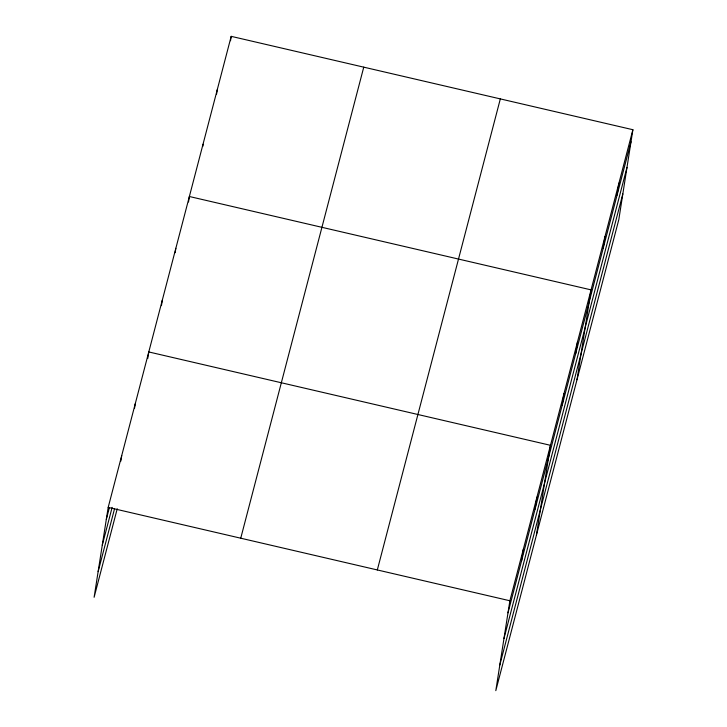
<?xml version="1.0" encoding="UTF-8"?>
<svg xmlns="http://www.w3.org/2000/svg" width="727" height="727" viewBox="0 0 727 727"><rect width="100%" height="100%" fill="white"/><g stroke="black" fill="none" stroke-linecap="round" stroke-linejoin="round"><path stroke-width="1.09" d="M632.89 129.715L509.881 600.766L495.805 690.65L618.813 219.609L632.89 129.715L231.195 36.35L108.187 507.391L94.11 597.285L117.229 508.764M120.864 461.063L121.718 455.584M134.559 408.156L135.249 403.767M147.754 358.529L148.781 351.95L550.475 445.315L536.399 535.208M161.449 305.622L162.312 300.133M175.152 252.705L175.843 248.316M188.511 201.988L189.374 196.508L591.069 289.873L576.993 379.758M202.797 146.409L203.142 144.219M216.573 94.119L217.255 89.739M230.514 40.739L231.195 36.35M521.523 561.008L523.413 548.949M535.054 509.2L536.944 497.132M562.116 405.566L564.007 393.498M575.648 353.749L577.538 341.69M603.119 248.552L605.009 236.484M617.059 195.163L618.95 183.104M106.296 519.46L109.395 507.582M102.28 545.141L112.14 507.364M98.136 571.604L114.484 508.991M240.746 538.207L363.754 67.157M377.322 569.95L500.33 98.908M507.991 612.825L631 141.783M503.965 638.506L626.974 167.464M499.822 664.969L622.83 193.927M108.187 507.391L509.881 600.766"/></g></svg>
